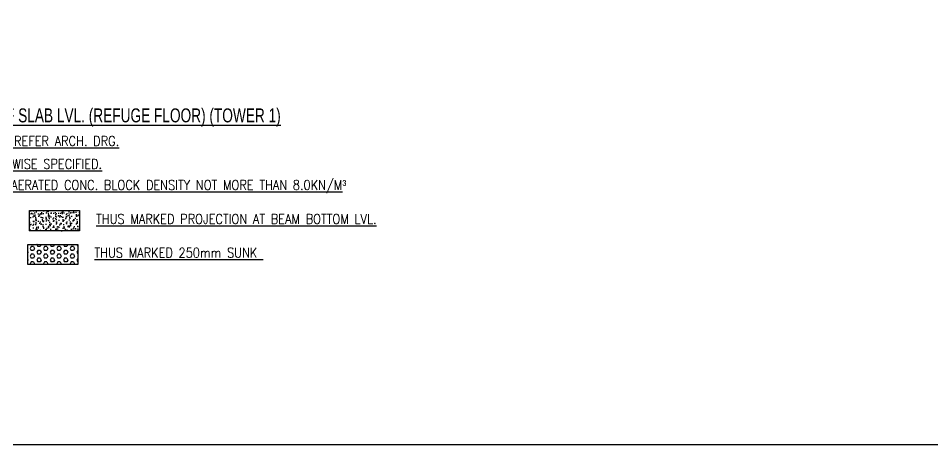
# Model space of a CAD drawing. Header units: millimetres. Extents: x 1078357 to 2594950, y -4969473 to -4636555.
# Drawn here: x 2067360 to 2093548, y -4687025 to -4674803 of the extents above; entities that cross this region are included whole.
import ezdxf

# ---------------------------------------------------------------- set-up
doc = ezdxf.new("R2010")
doc.units = ezdxf.units.MM
doc.layers.add('Boundary', color=40, linetype='Continuous', lineweight=30)
doc.layers.add('HATCH', color=8, linetype='Continuous', lineweight=30)
for name, color, linetype in [('S TEXT', 7, 'Continuous'), ('S-LEGEND', 7, 'Continuous'), ('SLAB FOLD', 8, 'Continuous')]:
    doc.layers.add(name, color=color, linetype=linetype)
doc.styles.add('ROMANS', font='romans.shx', dxfattribs={"width": 0.85})
doc.styles.add('SANSSERIF', font='sas_____.pfb')

msp = doc.modelspace()

# ---------------------------------------------------------------- hatches: boundary and pattern name
at = {"layer": 'HATCH'}
h = msp.add_hatch(dxfattribs=at)
h.set_pattern_fill('AR-SAND', color=8, scale=3, angle=90)
h.set_pattern_definition([(127.5, (1321242.92, -43515.37), (-146.8239712, -4.800094), [0, -115.824, 0, -129.54, 0, -123.825]), (97.5, (1321242.92, -43515.37), (-215.04753, 134.856985), [0, -62.484, 0, -104.394, 0, -40.005]), (57.5, (1321242.92, -43609.1), (-0.4311554, 237.297711), [0, -38.1, 0, -137.16, 0, -179.07]), (47.5, (1321242.92, -43609.1), (-66.878797, 229.066936), [0, -19.05, 0, -89.916, 0, -102.87])])
h.paths.add_polyline_path([(2067676.7, -4680313.8), (2069112.2, -4680313.8), (2069112.2, -4680895.1), (2067676.7, -4680895.1)])
at = {"layer": 'SLAB FOLD', "ltscale": 1000}
h = msp.add_hatch(dxfattribs=at)
h.set_pattern_fill('HEX', color=8, scale=20, angle=180)
h.set_pattern_definition([(180, (2020170.5, -4436518.71), (-1e-14, -109.985226), [63.5, -127]), (300, (2020170.5, -4436518.71), (95.25, 54.992613), [63.5, -127]), (240, (2020107, -4436518.71), (95.25, -54.992613), [63.5, -127])])
h.paths.add_polyline_path([(2067629.8, -4681281.7), (2069065.4, -4681281.7), (2069065.4, -4681863), (2067629.8, -4681863)])

# ---------------------------------------------------------------- linework, layer by layer
at = {"layer": 'Boundary', "ltscale": 700, "elevation": 0}
msp.add_lwpolyline([(2039556.1, -4636994.1), (2144124.7, -4636994.1), (2144124.7, -4687024.5), (2039556.1, -4687024.5)], close=True, dxfattribs=at)
at = {"layer": 'S-LEGEND', "color": 1, "linetype": 'Continuous', "elevation": 0.2}
for points in [[(2067676.7, -4680313.8), (2069112.2, -4680313.8), (2069112.2, -4680895.1), (2067676.7, -4680895.1)], [(2067629.8, -4681281.7), (2069065.4, -4681281.7), (2069065.4, -4681863), (2067629.8, -4681863)]]:
    msp.add_lwpolyline(points, close=True, dxfattribs=at)

# ---------------------------------------------------------------- texts
at = {"layer": 'S TEXT', "color": 1, "extrusion": (-1.33677e-08, 3.74197e-09, 1), "style": 'SANSSERIF', "width": 0.7}
msp.add_text('%%USTRUCTURAL LAYOUT 12TH   FLOOR ROOF SLAB LVL. (REFUGE FLOOR) (TOWER 1)', height=400, dxfattribs=at).set_placement((2058968.2, -4677785.6, 0.2))
at = {"layer": 'S-LEGEND', "color": 0, "linetype": 'Continuous', "style": 'ROMANS', "width": 0.85}
for s, p in [('%%U* FOR ALL CENTRE LINE DIMENSIONS & LOCATION REFER ARCH. DRG.', (2059080.3, -4678459.7, 0.2)), ('%%U* ALL SLABS 125THK. R.C.C. SLAB UNLESS OTHERWISE SPECIFIED.', (2059080.3, -4679118.1, 0.2)), ('%%UTHUS MARKED PROJECTION AT BEAM BOTTOM LVL.', (2069587.3, -4680693.9, 0.2)), ('%%UTHUS MARKED 250mm SUNK ', (2069540.4, -4681661.8, 0.2))]:
    msp.add_text(s, height=280.28, dxfattribs=at).set_placement(p)
at = {"layer": 'S-LEGEND', "color": 0, "linetype": 'Continuous', "insert": (2059203.6, -4679812.9, 0.2), "char_height": 280.2804, "width": 26415.119, "attachment_point": 7, "style": 'ROMANS'}
msp.add_mtext('{\\L*BLOCK MASONARY MUST BE WITH LIGHT WEIGHT AERATED CONC. BLOCK DENSITY NOT MORE THAN 8.0KN/M\\fArial|b0|i0|c0|p34;\\l³}', dxfattribs=at)

doc.saveas('drawing.dxf')
